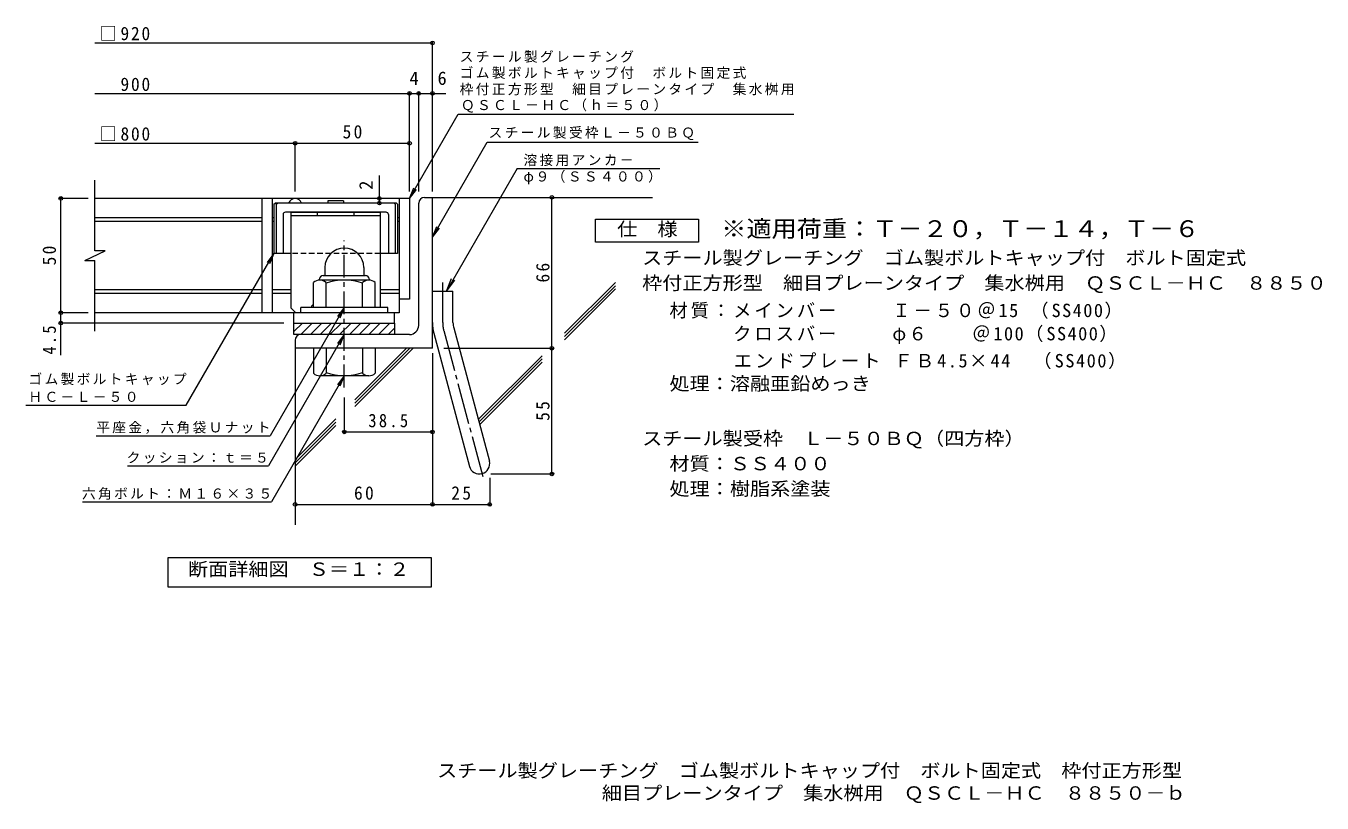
# Model space of a CAD drawing. Units: millimetres on the paper, enlarged 10 times, with parts at other scales. Extents: x -1388 to 1501, y -1966 to 1441.
# Drawn here: x -1345 to 1488, y -1966 to -266 of the extents above; entities that cross this region are included whole.
import ezdxf
from ezdxf.enums import TextEntityAlignment as Align

# ---------------------------------------------------------------- set-up
doc = ezdxf.new("R2010")
doc.units = ezdxf.units.MM
doc.header["$LTSCALE"] = 10
doc.header["$PDMODE"] = 32
doc.header["$PDSIZE"] = 8
for name, pattern in [('CHAIN1', [8, 5, -1, 1, -1]), ('CHAIN2', [12, 9, -1, 1, -1]), ('DASHED1', [1.8, 1.2, -0.6])]:
    doc.linetypes.add(name, pattern=pattern)
for name, color, linetype, lineweight in [('D-1', 2, 'Continuous', 9), ('D-2', 3, 'Continuous', 9), ('D-4', 7, 'Continuous', 9), ('D-5', 7, 'Continuous', 9), ('D-6', 6, 'Continuous', 9), ('D-7', 6, 'Continuous', 9), ('D-8', 4, 'Continuous', 9)]:
    doc.layers.add(name, color=color, linetype=linetype, lineweight=lineweight)
doc.layers.add('F-5_F-5ﾚｲﾔ', color=2, linetype='Continuous')
doc.styles.add('ＭＳ ゴシック', font='')
doc.styles.get('ＭＳ ゴシック').set_extended_font_data('MS Gothic')

msp = doc.modelspace()

# ---------------------------------------------------------------- linework, layer by layer
at = {"layer": 'D-1'}
for p, q in [((-473.64, -641.1), (-456.14, -641.1)), ((-456.14, -971.1), (-456.14, -641.1)), ((-486.14, -921.1), (-486.14, -653.6)), ((-703.64, -821.1), (-703.64, -822.1)), ((-694.64, -812.1), (-602.64, -812.1)), ((-691.14, -794.6), (-691.14, -812.1)), ((-606.14, -794.55), (-606.14, -812.1)), ((-593.64, -821.1), (-593.64, -822.1)), ((-716.14, -882.1), (-716.14, -827.29)), ((-594.89, -822.1), (-702.39, -822.1)), ((-688.64, -882.1), (-688.64, -827.29)), ((-608.64, -882.1), (-608.64, -827.29)), ((-581.14, -882.1), (-581.14, -827.29)), ((-456.14, -846.1), (-411.14, -846.1)), ((-411.14, -915.17), (-411.14, -846.1)), ((-553.64, -882.1), (-743.64, -882.1)), ((-743.64, -893.6), (-743.64, -882.1)), ((-553.64, -893.6), (-553.64, -882.1)), ((-758.64, -916.1), (-538.64, -916.1)), ((-758.64, -934.78), (-739.95, -916.1)), ((-758.64, -941.1), (-758.64, -916.1)), ((-743.74, -941.1), (-718.74, -916.1)), ((-722.53, -941.1), (-697.53, -916.1)), ((-701.32, -941.1), (-676.32, -916.1)), ((-680.1, -941.1), (-655.1, -916.1)), ((-658.89, -941.1), (-633.89, -916.1)), ((-637.68, -941.1), (-612.68, -916.1)), ((-616.46, -941.1), (-591.46, -916.1)), ((-595.25, -941.1), (-570.25, -916.1)), ((-574.04, -941.1), (-549.04, -916.1)), ((-552.82, -941.1), (-538.64, -926.91)), ((-538.64, -916.1), (-538.64, -941.1)), ((-409.6, -926.82), (-331.64, -1217.77)), ((-506.14, -941.1), (-758.64, -941.1)), ((-756.14, -953.6), (-756.14, -971.1)), ((-453.07, -938.47), (-375.11, -1229.42)), ((-456.14, -971.1), (-756.14, -971.1)), ((-716.14, -971.1), (-716.14, -1025.9)), ((-688.64, -971.1), (-688.64, -1025.9)), ((-608.64, -971.1), (-608.64, -1025.9)), ((-581.14, -971.1), (-581.14, -1025.9)), ((-703.64, -1032.1), (-703.64, -1031.1)), ((-594.89, -1031.1), (-702.39, -1031.1)), ((-593.64, -1032.1), (-593.64, -1031.1))]:
    msp.add_line(p, q, dxfattribs=at)
at = {"layer": 'D-1', "linetype": 'CHAIN1'}
msp.add_line((-648.64, -1056.68), (-648.64, -735.59), dxfattribs=at)
at = {"layer": 'D-1', "linetype": 'CHAIN2'}
for p, q in [((-433.64, -915.17), (-433.64, -827.07)), ((-431.34, -932.64), (-344.03, -1258.48))]:
    msp.add_line(p, q, dxfattribs=at)
at = {"layer": 'D-1'}
for centre, radius, start, end in [((-473.64, -653.6), 12.5, 90, 180), ((-648.64, -794.6), 42.5, 90, 180), ((-648.59, -794.55), 42.45, 0, 90), ((-694.64, -821.1), 9, 90, 180), ((-602.64, -821.1), 9, 0, 90), ((-702.39, -842.9), 20.8, 48.62012, 131.38165), ((-648.64, -942.1), 120, 70.52881, 109.47119), ((-594.89, -842.9), 20.8, 48.61835, 131.37988), ((-506.14, -921.1), 20, 270, 0), ((-366.14, -915.17), 90, 180, 195), ((-366.14, -915.17), 45, 180, 195.00002), ((-743.64, -953.6), 12.5, 90, 180), ((-702.39, -1010.3), 20.8, 228.61835, 311.37988), ((-648.64, -911.1), 120, 250.52881, 289.47119), ((-594.89, -1010.3), 20.8, 228.62012, 311.38165), ((-353.38, -1223.6), 22.5, 195.00014, 14.99991)]:
    msp.add_arc(centre, radius, start, end, dxfattribs=at)
at = {"layer": 'D-1', "linetype": 'CHAIN2'}
msp.add_arc((-366.14, -915.17), 67.5, 180, 194.99995, dxfattribs=at)
at = {"layer": 'D-2'}
for p, q in [((-506.14, -643.6), (-1193.81, -643.6)), ((-828.64, -643.6), (-828.64, -893.6)), ((-806.14, -643.6), (-806.14, -893.6)), ((-528.64, -643.6), (-528.64, -893.6)), ((-506.14, -643.6), (-506.14, -863.6)), ((-828.64, -686.1), (-1193.81, -686.1)), ((-828.64, -693.6), (-1193.81, -693.6)), ((-802.39, -686.1), (-806.14, -686.1)), ((-802.39, -693.6), (-806.14, -693.6)), ((-528.64, -686.1), (-532.39, -686.1)), ((-528.64, -693.6), (-532.39, -693.6)), ((-1215.92, -778.95), (-1171.32, -758.24)), ((-1215.92, -778.95), (-1193.81, -778.95)), ((-1193.81, -933.6), (-1193.81, -778.95)), ((-828.64, -843.6), (-1193.81, -843.6)), ((-764.89, -843.6), (-806.14, -843.6)), ((-528.64, -843.6), (-569.89, -843.6)), ((-828.64, -851.1), (-1193.81, -851.1)), ((-764.89, -851.1), (-806.14, -851.1)), ((-528.64, -851.1), (-569.89, -851.1)), ((-506.14, -863.6), (-528.64, -863.6)), ((-528.64, -893.6), (-1193.81, -893.6)), ((-758.64, -916.1), (-758.64, -893.6)), ((-538.64, -916.1), (-538.64, -893.6))]:
    msp.add_line(p, q, dxfattribs=at)
msp.add_lwpolyline([(-1171.32, -758.24), (-1193.81, -758.24), (-1193.81, -603.6)], dxfattribs=at)
msp.add_arc((-756.14, -658.6), 15, 19.47328, 160.52672, dxfattribs=at)
at = {"layer": 'D-4'}
for p, q in [((-1193.81, -303.23), (-456.14, -303.23)), ((-456.14, -628.14), (-456.14, -300.23)), ((-1193.81, -413.93), (-426.77, -413.93)), ((-506.14, -628.14), (-506.14, -410.93)), ((-486.14, -628.14), (-486.14, -410.93)), ((-1193.81, -522.68), (-506.14, -522.68)), ((-756.14, -628.14), (-756.14, -519.68)), ((-572.04, -643.6), (-572.04, -593.66)), ((-1208.52, -643.6), (-1271.52, -643.6)), ((-1268.52, -643.6), (-1268.52, -641.1)), ((-1268.52, -986.37), (-1268.52, -643.6)), ((-572.04, -653.6), (-572.04, -643.6)), ((-194.86, -1246.1), (-194.86, -641.1)), ((-1208.52, -893.6), (-1271.52, -893.6)), ((-781.14, -916.1), (-1271.52, -916.1)), ((-456.14, -981.54), (-456.14, -1315.68)), ((-431.14, -971.1), (-191.86, -971.1)), ((-648.64, -1078.63), (-648.64, -1157.28)), ((-648.64, -1154.28), (-456.14, -1154.28)), ((-328.38, -1246.1), (-191.86, -1246.1)), ((-330.88, -1254.42), (-330.88, -1315.68)), ((-756.14, -1312.68), (-330.88, -1312.68))]:
    msp.add_line(p, q, dxfattribs=at)
for p in [(-456.14, -303.23), (-506.14, -413.93), (-486.14, -413.93), (-456.14, -413.93), (-756.14, -522.68), (-506.14, -522.68), (-1268.52, -643.6), (-572.04, -643.6), (-572.04, -653.6), (-194.86, -641.1), (-1268.52, -893.6), (-1268.52, -916.1), (-194.86, -971.1), (-648.64, -1154.28), (-456.14, -1154.28), (-194.86, -1246.1), (-756.14, -1312.68), (-456.14, -1312.68), (-330.88, -1312.68)]:
    msp.add_point(p, dxfattribs=at)
at = {"layer": 'D-5'}
for p, q in [((-506.14, -643.6), (-399.71, -459.26)), ((-399.71, -459.26), (333.51, -459.26)), ((-456.14, -728.02), (-336.42, -520.66)), ((-336.42, -520.66), (124.6, -520.66)), ((-270.64, -577.75), (40.68, -577.75)), ((-506.14, -643.6), (-496.57, -620.5)), ((-506.14, -643.6), (-490.92, -623.76)), ((-456.14, -728.02), (-446.57, -704.92)), ((-456.14, -728.02), (-440.92, -708.18)), ((-994.06, -1095.59), (-802.39, -763.6)), ((-802.39, -763.6), (-817.61, -783.43)), ((-802.39, -763.6), (-811.95, -786.69)), ((-425.57, -846.1), (-407.31, -822.3)), ((-648.64, -882.1), (-810.82, -1163.01)), ((-648.64, -882.1), (-663.86, -901.93)), ((-648.64, -882.1), (-658.2, -905.19)), ((-648.64, -941.1), (-814.32, -1228.07)), ((-648.64, -941.1), (-663.86, -960.93)), ((-648.64, -941.1), (-658.2, -964.19)), ((-648.64, -1031.1), (-807.95, -1307.04)), ((-648.64, -1031.1), (-663.86, -1050.93)), ((-648.64, -1031.1), (-658.2, -1054.2)), ((-1344.55, -1095.59), (-994.06, -1095.59)), ((-1190.82, -1163.01), (-810.82, -1163.01)), ((-1122.69, -1228.07), (-814.32, -1228.07)), ((-1221.09, -1307.04), (-807.95, -1307.04))]:
    msp.add_line(p, q, dxfattribs=at)
msp.add_lwpolyline([(-270.64, -577.75), (-425.57, -846.1), (-414.09, -818.38)], dxfattribs=at)
at = {"layer": 'D-5', "color": 2}
for points in [[(-99.82, -738.95), (-99.82, -688.95), (125.18, -688.95), (125.18, -738.95)], [(-1033.77, -1493.71), (-1033.77, -1428.71), (-458.77, -1428.71), (-458.77, -1493.71)]]:
    msp.add_lwpolyline(points, close=True, dxfattribs=at)
at = {"layer": 'D-6'}
for p, q in [((-456.14, -641.1), (25.04, -641.1)), ((-167.33, -938.5), (-56.14, -827.31)), ((-167.33, -945.57), (-56.14, -834.38)), ((-167.33, -952.64), (-56.14, -841.45)), ((-756.14, -971.1), (-756.14, -1357.24)), ((-625.54, -1091.24), (-505.39, -971.1)), ((-625.54, -1084.18), (-512.46, -971.1)), ((-625.54, -1098.32), (-498.32, -971.1)), ((-355.94, -1127.11), (-216.36, -987.53)), ((-354.44, -1132.69), (-216.36, -994.6)), ((-352.95, -1138.26), (-216.36, -1001.68)), ((-756.14, -1214.77), (-667.03, -1125.67)), ((-756.14, -1221.84), (-667.03, -1132.74)), ((-756.14, -1228.91), (-667.03, -1139.81))]:
    msp.add_line(p, q, dxfattribs=at)
at = {"layer": 'D-7'}
for p, q in [((-650.12, -648.6), (-650.12, -653.6)), ((-802.39, -656.1), (-799.89, -653.6)), ((-802.39, -656.1), (-802.39, -763.6)), ((-534.89, -653.6), (-799.89, -653.6)), ((-797.39, -656.1), (-794.89, -653.6)), ((-797.39, -656.1), (-797.39, -763.6)), ((-782.39, -678.6), (-782.39, -763.6)), ((-557.39, -673.6), (-777.39, -673.6)), ((-552.39, -678.6), (-552.39, -763.6)), ((-537.39, -656.1), (-539.89, -653.6)), ((-537.39, -656.1), (-537.39, -763.6)), ((-532.39, -656.1), (-534.89, -653.6)), ((-532.39, -656.1), (-532.39, -763.6)), ((-764.89, -763.6), (-802.39, -763.6)), ((-532.39, -763.6), (-569.89, -763.6))]:
    msp.add_line(p, q, dxfattribs=at)
at = {"layer": 'D-7', "linetype": 'DASHED1'}
msp.add_line((-569.89, -763.6), (-764.89, -763.6), dxfattribs=at)
at = {"layer": 'D-7'}
msp.add_lwpolyline([(-650.12, -648.6), (-684.65, -648.6), (-684.65, -653.6)], dxfattribs=at)
for centre, start, end in [((-777.39, -678.6), 90, 180), ((-557.39, -678.6), 0, 90)]:
    msp.add_arc(centre, 5, start, end, dxfattribs=at)
at = {"layer": 'D-8'}
for p, q in [((-707.39, -681.1), (-707.39, -673.6)), ((-627.39, -681.1), (-627.39, -673.6)), ((-569.89, -882.1), (-569.89, -673.6)), ((-764.89, -681.1), (-569.89, -681.1)), ((-764.89, -883.6), (-754.89, -893.6))]:
    msp.add_line(p, q, dxfattribs=at)
for points in [[(-764.89, -883.6), (-764.89, -673.6), (-569.89, -673.6)], [(-719.89, -882.1), (-719.89, -878.6), (-716.14, -874.85)]]:
    msp.add_lwpolyline(points, dxfattribs=at)

# ---------------------------------------------------------------- texts
at = {"layer": 'D-4', "color": 2, "style": 'ＭＳ ゴシック'}
for s, p in [('4', (-506.14, -403.92)), ('6', (-444.89, -403.92))]:
    msp.add_text(s, height=29.33, dxfattribs=at).set_placement(p, align=Align.BOTTOM_LEFT)
msp.add_text('2', height=29.33, rotation=90, dxfattribs=at).set_placement((-578.04, -624.46), align=Align.BOTTOM_LEFT)
at = {"layer": 'D-4', "color": 2, "char_height": 29.33, "attachment_point": 7, "style": 'ＭＳ ゴシック'}
for s, insert in [('\\T1.21;\\W0.95;□920', (-1183.81, -298.18)), ('\\T1.21;\\W0.95;\u3000900', (-1183.81, -408.88)), ('\\T1.21;\\W0.95;□800', (-1183.81, -517.68)), ('\\T1.27;\\W0.95;50', (-652.39, -512.68)), ('\\T1.28;\\W0.9;38.5', (-596.14, -1144.28)), ('\\T1.27;\\W0.95;60', (-627.39, -1302.67)), ('\\T1.27;\\W0.95;25', (-414.76, -1302.67))]:
    msp.add_mtext(s, dxfattribs=dict(at, insert=insert))
at = {"layer": 'D-4', "color": 2, "char_height": 29.33, "attachment_point": 7, "rotation": 90, "style": 'ＭＳ ゴシック'}
for s, insert in [('\\T1.27;\\W0.95;50', (-1278.52, -789.85)), ('\\T1.27;\\W0.95;66', (-199.86, -827.35)), ('\\T1.27;\\W0.9;4.5', (-1278.52, -984.92)), ('\\T1.27;\\W0.95;55', (-199.86, -1129.85))]:
    msp.add_mtext(s, dxfattribs=dict(at, insert=insert))
at = {"layer": 'D-5', "color": 2, "style": 'ＭＳ ゴシック', "width": 1.1}
for s, p in [('仕\u3000様', (-52.32, -733.95)), ('スチール製グレーチング\u3000ゴム製ボルトキャップ付\u3000ボルト固定式', (2.27, -796.87)), ('枠付正方形型\u3000細目プレーンタイプ\u3000集水桝用\u3000ＱＳＣＬ－ＨＣ\u3000８８５０', (2.27, -851.87)), ('処理：溶融亜鉛めっき', (61.98, -1071.87)), ('スチール製受枠\u3000Ｌ－５０ＢＱ（四方枠）', (2.27, -1191.87)), ('材質：ＳＳ４００', (61.98, -1246.87)), ('処理：樹脂系塗装', (61.98, -1301.87)), ('断面詳細図\u3000Ｓ＝１：２', (-990.34, -1477.74))]:
    msp.add_text(s, height=29.33, dxfattribs=at).set_placement(p, align=Align.BOTTOM_LEFT)
at = {"layer": 'D-5', "color": 3, "style": 'ＭＳ ゴシック', "width": 1.1}
msp.add_text('※適用荷重：Ｔ－２０，Ｔ－１４，Ｔ－６', height=36.66, dxfattribs=at).set_placement((175.18, -738.95), align=Align.BOTTOM_LEFT)
at = {"layer": 'D-5', "char_height": 21.99, "attachment_point": 7, "style": 'ＭＳ ゴシック'}
for s, insert in [('\\T1.17;スチール製グレーチング', (-396.49, -346.81)), ('\\T1.17;ゴム製ボルトキャップ付\u3000ボルト固定式', (-396.49, -382.38)), ('\\T1.17;枠付正方形型\u3000細目プレーンタイプ\u3000集水桝用', (-396.49, -417.96)), ('\\T1.17;ＱＳＣＬ－ＨＣ（ｈ＝５０）', (-393.69, -455.74)), ('\\T1.17;スチール製受枠Ｌ－５０ＢＱ', (-333.31, -515.91)), ('\\T1.17;溶接用アンカ－', (-257, -573.09)), ('\\T1.17;φ９（ＳＳ４００）', (-257, -612.41)), ('\\T1.17;ゴム製ボルトキャップ', (-1339.06, -1052.1)), ('\\T1.17;ＨＣ－Ｌ－５０', (-1339.06, -1088.7)), ('\\T1.17;平座金，六角袋Ｕナット', (-1190.82, -1158.35)), ('\\T1.17;クッション：ｔ＝５', (-1124.33, -1223.42)), ('\\T1.17;六角ボルト：Ｍ１６×３５', (-1222.02, -1302.38))]:
    msp.add_mtext(s, dxfattribs=dict(at, insert=insert))
at = {"layer": 'D-5', "color": 2, "char_height": 29.33, "attachment_point": 7, "style": 'ＭＳ ゴシック'}
for s, insert in [('\\T1.16;材質：メインバー\u3000\u3000\\~Ｉ－５０＠15\\~（SS400）', (61.98, -906.87)), ('\\T1.16;\u3000\u3000\u3000クロスバー\u3000\u3000\\~φ６\u3000\u3000＠100（SS400）', (61.98, -961.87)), ('\\T1.17;\u3000\u3000\u3000エンドプレート\\~ＦＢ4.5×44\\~\\~（SS400）', (61.98, -1016.87))]:
    msp.add_mtext(s, dxfattribs=dict(at, insert=insert))
at = {"layer": 'F-5_F-5ﾚｲﾔ', "style": 'ＭＳ ゴシック', "width": 1.1}
for s, p in [('スチール製グレーチング\u3000ゴム製ボルトキャップ付\u3000ボルト固定式\u3000枠付正方形型', (-445.84, -1918.22)), ('細目プレーンタイプ\u3000集水桝用\u3000ＱＳＣＬ－ＨＣ\u3000８８５０－ｂ', (-85.84, -1967.29))]:
    msp.add_text(s, height=29.33, dxfattribs=at).set_placement(p, align=Align.BOTTOM_LEFT)

doc.saveas('drawing.dxf')
